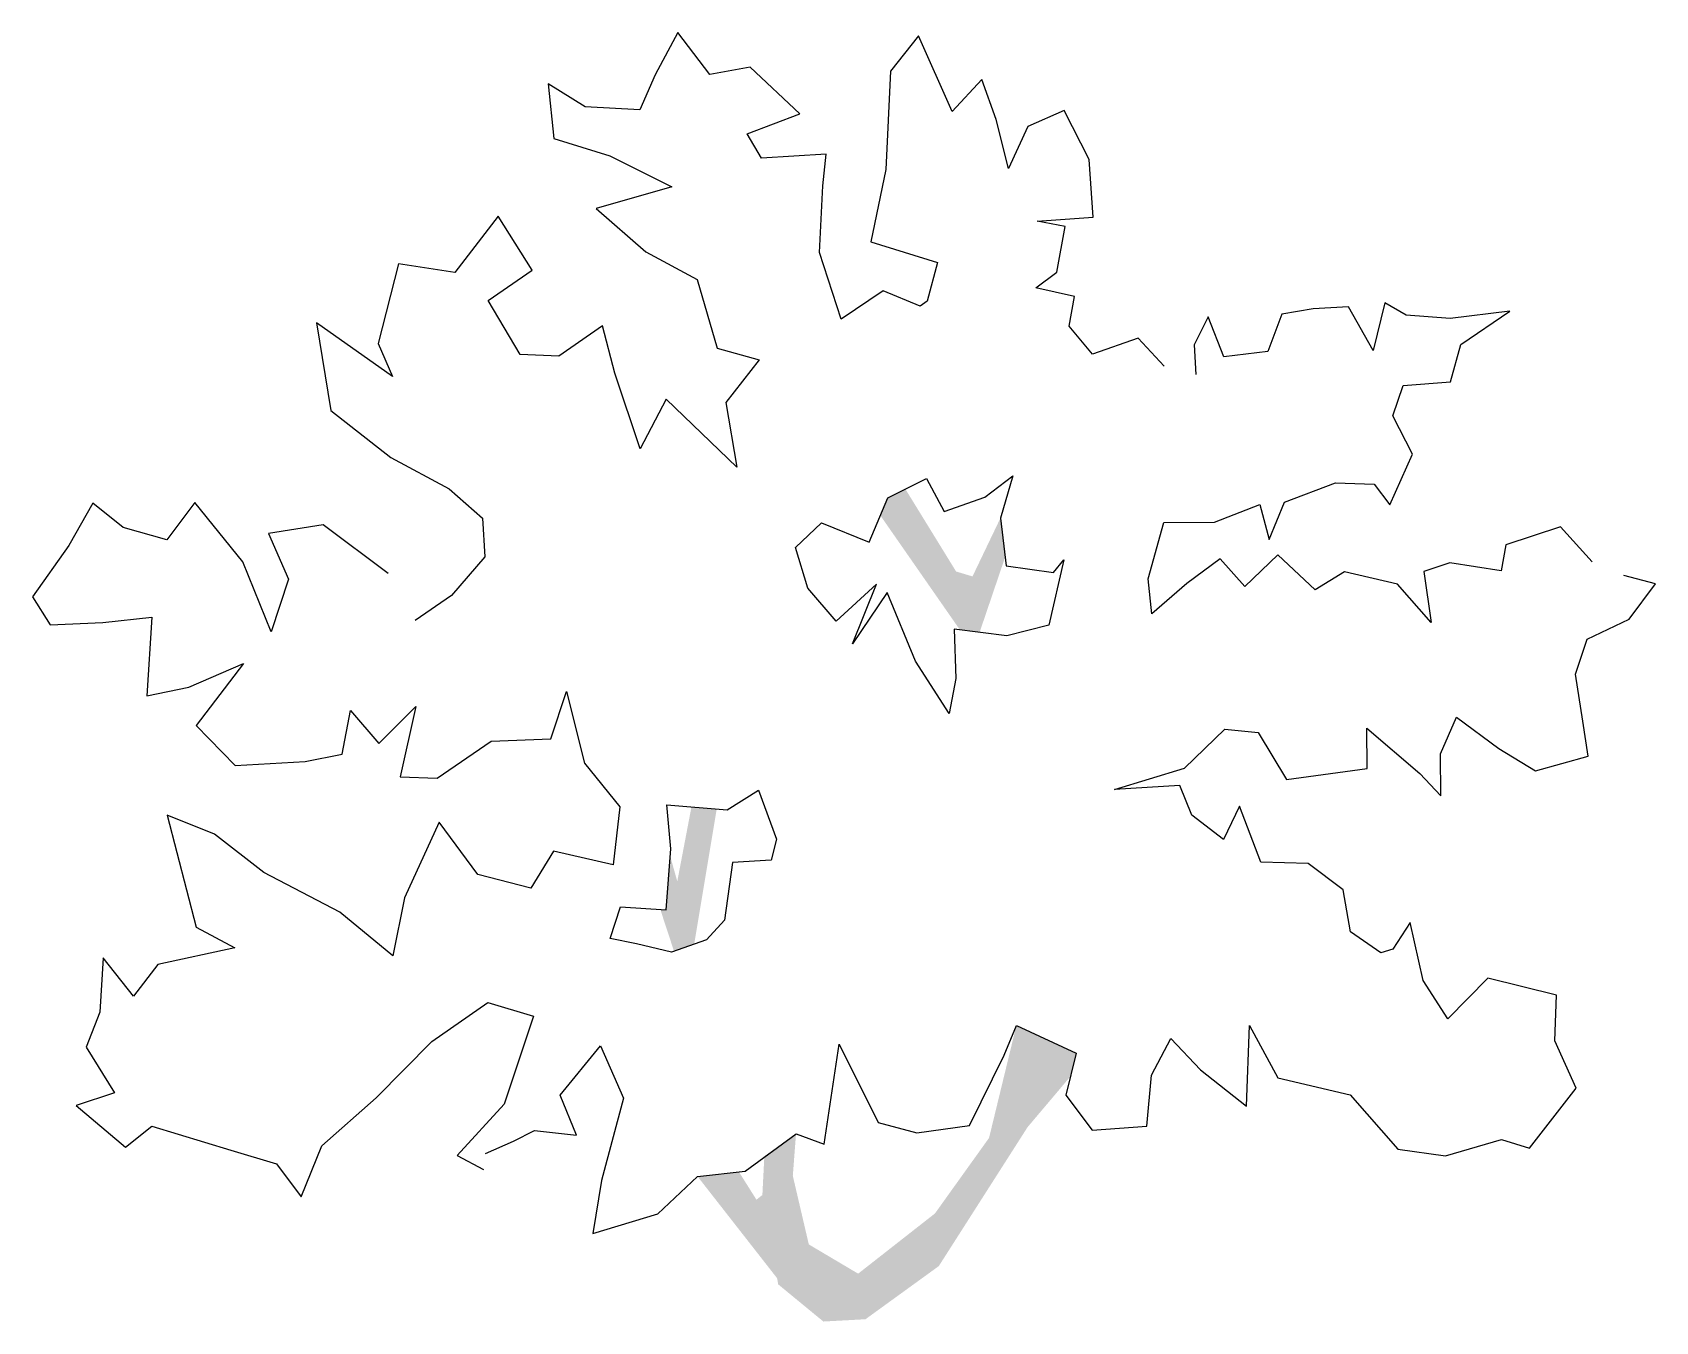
# Model space of a CAD drawing. Extents: x 739 to 1718, y -60 to 718.
import ezdxf

# ---------------------------------------------------------------- set-up
doc = ezdxf.new("R2010")
doc.units = 0
doc.layers.get('0').update_dxf_attribs({"color": 3, "linetype": 'CONTINUOUS'})

msp = doc.modelspace()

# ---------------------------------------------------------------- linework, layer by layer
at = {"color": 0}
for points in [[(1421.83, 516.17), (1405.98, 533.01), (1378.51, 523.44), (1364.48, 540.29), (1367.69, 558.17), (1344.35, 563.45), (1357, 572.92), (1361.96, 600.49), (1344.99, 603.7), (1378.86, 606.05), (1376.51, 640.83), (1361.48, 670.38), (1339.46, 660.85), (1327.83, 635.36), (1320.37, 664.96), (1311.73, 689.11), (1293.71, 669.92), (1273.43, 715.48), (1256.63, 694.18), (1253.7, 634.86), (1244.61, 591.22), (1284.94, 578.79), (1278.75, 555.45), (1274.53, 552.39), (1252.08, 561.62), (1226.78, 544.5), (1213.8, 584.66), (1215.64, 624.92), (1217.63, 643.99), (1178.61, 641.61), (1170.04, 656.38), (1201.73, 668.39), (1171.89, 696.64), (1147.41, 692.23), (1128.17, 717.52), (1114.43, 692.01), (1105.19, 670.77), (1072.19, 672.66), (1050.01, 686.43), (1053.26, 653.47), (1087.22, 643.11), (1124.57, 624.3), (1078.96, 611.28), (1108.79, 585.16), (1139.77, 568.42), (1151.85, 527.05), (1177.32, 519.96), (1157.22, 494.11), (1163.84, 455.12), (1121.2, 496.28), (1105.36, 466.22), (1090.23, 511.81), (1082.77, 540.5), (1056.27, 522.17), (1032.96, 523.22), (1013.68, 555.77), (1040.18, 574.11), (1019.69, 606.65), (993.59, 572.58), (959.67, 577.8), (947.28, 529.9), (955.89, 509.99), (909.98, 542.36), (918.81, 489.47), (955.01, 460.97), (990.24, 442.14), (1010.33, 424.43), (1011.7, 401.14), (991.58, 377.7), (969.6, 362.72)], [(1680.13, 398.09), (1660.93, 419.14), (1628.02, 408.33), (1625.1, 392.58), (1594.2, 397.51), (1578.5, 392.26), (1582.95, 361.43), (1562.52, 384.59), (1530.7, 391.94), (1512.92, 381.23), (1490.38, 402.26), (1470.54, 383.06), (1455.6, 399.9), (1435.43, 384.94), (1414.37, 366.64), (1412.11, 387.81), (1421.56, 421.76), (1452.12, 421.97), (1479.59, 432.74), (1485.18, 411.6), (1494.4, 434.05), (1525.19, 445.76), (1548.49, 445.01), (1557.96, 432.37), (1571.67, 463.02), (1559.71, 486.24), (1565.94, 504.44), (1594.67, 506.75), (1600.88, 529.18), (1630.39, 549.35), (1594.42, 544.87), (1567.78, 546.81), (1555.02, 554.29), (1547.95, 525.5), (1532.94, 552.02), (1511.77, 550.67), (1492.73, 547.51), (1484.41, 525.07), (1457.8, 521.86), (1448.26, 546), (1439.9, 529), (1440.93, 511.16)], [(953.37, 391.06), (914.14, 420.45), (881.19, 415.08), (893.18, 387.62), (882.8, 355.78), (865.57, 398.03), (836.58, 433.84), (819.79, 411.34), (793.41, 418.72), (775.16, 433.42), (760.51, 407.91), (738.63, 376.9), (749.33, 360.02), (781.09, 361.45), (810.73, 364.68), (807.72, 317.15), (833.1, 322.46), (865.99, 336.61), (837.49, 299.2), (860.96, 275.15), (903.3, 277.55), (925.66, 281.94), (930.63, 308.3), (947.71, 288.44), (969.95, 310.68), (960.55, 268.26), (982.95, 267.5), (1015.48, 289.81), (1051.48, 291.26), (1060.97, 319.77), (1071.85, 276.57), (1093.21, 250.09), (1089.21, 215.27), (1053.14, 223.49), (1039.38, 201.01), (1007.55, 209.27), (984.04, 240.88), (963.16, 195.35), (956.14, 160.2), (924.19, 186.61), (878.34, 210.51), (848.53, 233.61), (820.01, 245.22), (837.41, 177.55), (860.79, 165), (814.26, 155.01), (799.57, 135.84), (781.25, 159.02), (779.36, 126.33), (771.03, 105.09), (788.16, 77.67), (764.91, 69.95), (794.73, 44.73), (810.69, 57.55), (858.29, 43.04), (885.88, 34.76), (900.84, 14.89), (913.34, 45.54), (946.13, 74.5), (979.79, 108.62), (1013.52, 132.15), (1041.11, 123.86), (1023.31, 70.79), (995.08, 39.73), (1010.87, 31.37)], [(1012.02, 41.06), (1028.91, 48.44), (1041.58, 54.88), (1067.01, 52.02), (1057.17, 76.16), (1081.48, 105.98), (1095.31, 74.3), (1082.03, 24.59), (1076.79, -7.22), (1116.05, 4.54), (1140.11, 27.1), (1168.83, 30.32), (1199.54, 52.92), (1216.53, 46.68), (1225.5, 106.95), (1249.12, 59.61), (1272.46, 53.41), (1304.2, 57.86), (1325.1, 100.37), (1332.54, 118.27), (1368.66, 101.57), (1362.48, 76.11), (1378.36, 55.04), (1411.32, 57.38), (1414.14, 88.26), (1425.79, 110.43), (1443.77, 91.49), (1471.45, 69.59), (1473.24, 118.31), (1490.4, 86.66), (1534.04, 76.36), (1562.71, 43.57), (1591.48, 39.53), (1625.3, 49.44), (1642.28, 44.11), (1670.48, 80.31), (1657.58, 108.97), (1658.6, 136.51), (1617.08, 146.82), (1593.04, 122.15), (1578.06, 145.35), (1570.25, 180.4), (1559.77, 164.29), (1552.53, 162.12), (1534.29, 174.71), (1529.88, 200.09), (1508.59, 215.99), (1480.14, 216.7), (1467.2, 250.5), (1457.66, 230.47), (1438.49, 245.16), (1431.11, 262.97), (1391.79, 260.58), (1434.07, 273.58), (1458.42, 297.04), (1478.4, 295.06), (1495.54, 266.73), (1544.21, 273.42), (1544.04, 297.62), (1576, 270.3), (1588.8, 256.77), (1588.63, 282.19), (1598.16, 304.34), (1623.71, 285.45), (1645.89, 271.99), (1677.6, 280.67), (1674.43, 301.83), (1670, 330.25), (1677.12, 351.47), (1702.46, 363.45), (1718.35, 384.74), (1699.25, 389.75)]]:
    msp.add_lwpolyline(points, dxfattribs=at)
for points in [[(1248.13, 384.58), (1223.77, 362.33), (1206.69, 382.18), (1199.27, 406.64), (1214.9, 421.57), (1243.72, 409.97), (1255.04, 436.67), (1278.26, 448.33), (1288.99, 428.43), (1313.44, 437.07), (1330.3, 449.89), (1322.9, 424.42), (1326.43, 395.7), (1354.9, 391.66), (1361.2, 399.26), (1352.09, 359.87), (1326.71, 353.34), (1294.91, 357.36), (1296.02, 327.71), (1291.93, 306.51), (1271.74, 338.14), (1254.52, 379.48), (1233.55, 348.47)], [(1087.39, 170.77), (1093.62, 189.88), (1121.16, 187.95), (1123.94, 224.88), (1121.64, 251.49), (1157.97, 248.41), (1176.96, 260.34), (1187.75, 230.76), (1184.5, 218.03), (1161.21, 216.66), (1156.31, 181.83), (1145.49, 169.96), (1124.36, 162.55), (1103.15, 167.55)]]:
    msp.add_lwpolyline(points, close=True, dxfattribs=at)
for points in [[(1250.49, 425.93), (1265.62, 441.81), (1298.52, 356.9), (1296.16, 392.2)], [(1250.49, 425.93), (1255.04, 436.67), (1265.21, 441.32)], [(1310.31, 355.41), (1306.06, 389.25), (1325.78, 400.97), (1322.9, 424.42)], [(1298.52, 356.9), (1296.16, 392.2), (1310.31, 355.41), (1306.06, 389.25)], [(1138.08, 167.36), (1127.85, 205.21), (1151.67, 248.95), (1136.43, 250.24)], [(1123.6, 220.38), (1127.85, 205.21), (1121.16, 187.95)], [(1138.08, 167.36), (1121.16, 187.95), (1127.85, 205.21)], [(1117.62, 188.2), (1121.16, 187.95), (1125.88, 163.08)], [(1121.16, 187.95), (1125.88, 163.08), (1138.08, 167.36)], [(1316.05, 50.38), (1339.31, 56.89), (1332.54, 118.27), (1365.27, 87.59)], [(1332.54, 118.27), (1365.27, 87.59), (1368.66, 101.57)], [(1180.41, 39.34), (1197.59, 27.49), (1199.54, 52.92)], [(1283.38, 4.77), (1285.71, -26.99), (1316.05, 50.38), (1339.31, 56.89)], [(1179.22, 15.92), (1207.25, -13.9), (1180.41, 39.34), (1197.59, 27.49)], [(1140.11, 27.1), (1165.05, 29.9), (1189.35, -35.88), (1175.64, 13.08)], [(1189.35, -35.88), (1175.64, 13.08), (1179.22, 15.92)], [(1188.76, -38), (1216.04, -60.44), (1179.22, 15.92), (1207.25, -13.9)], [(1237.03, -31.55), (1241.45, -59.06), (1283.38, 4.77), (1285.71, -26.99)], [(1207.25, -13.9), (1216.04, -60.44), (1237.03, -31.55), (1241.45, -59.06)]]:
    msp.add_solid(points, dxfattribs=at)

doc.saveas('drawing.dxf')
